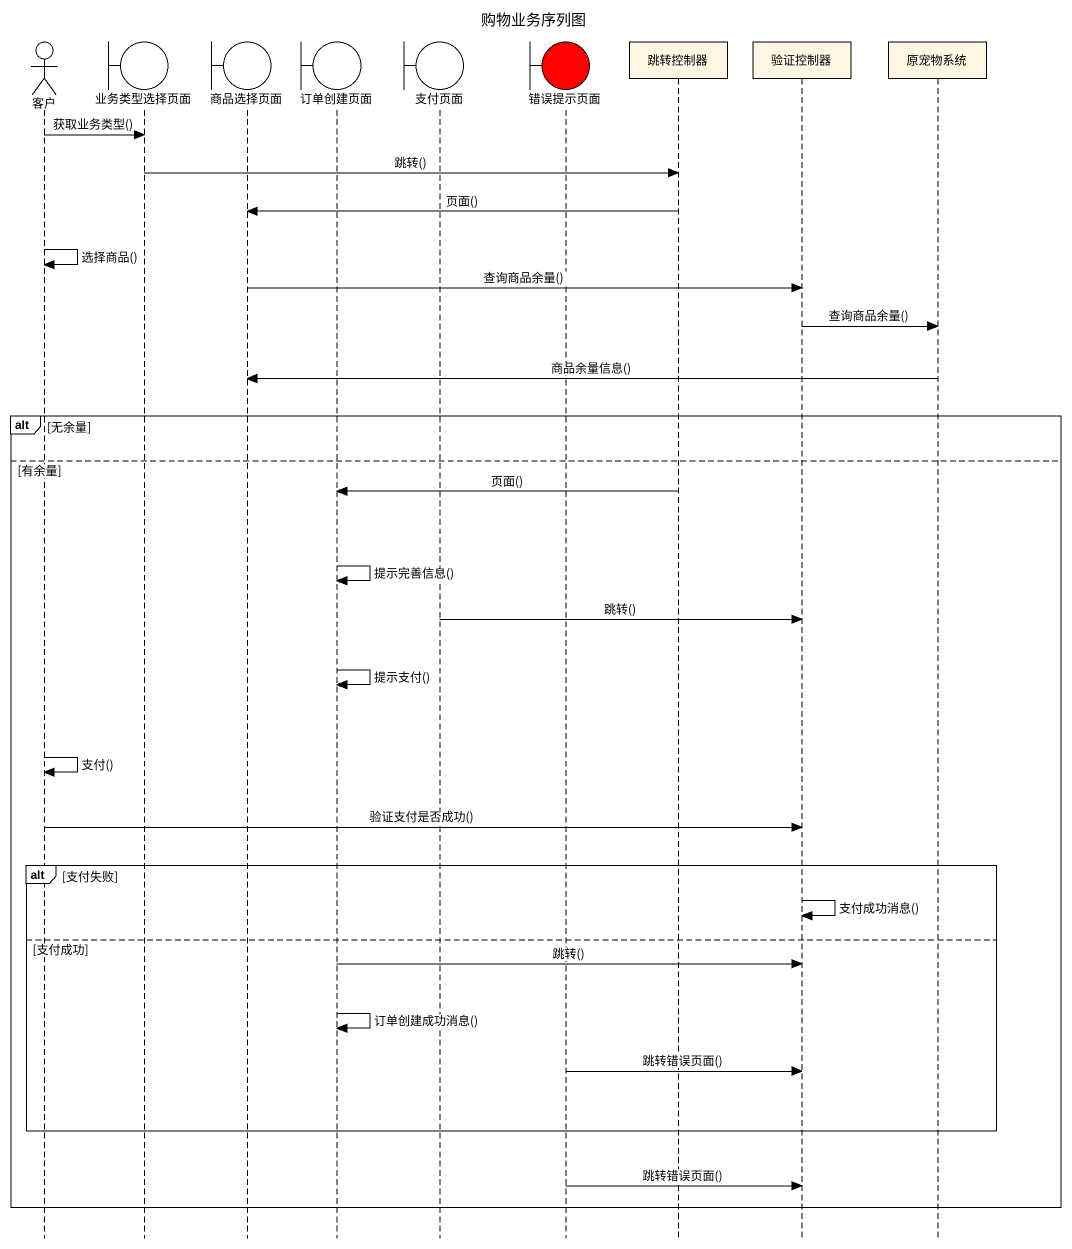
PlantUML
@startuml
title 购物业务序列图
hide footbox
actor 客户
boundary 业务类型选择页面
boundary 商品选择页面
boundary 订单创建页面
boundary 支付页面
boundary 错误提示页面 #FF0000
participant 跳转控制器
participant 验证控制器
participant 原宠物系统

客户 -> 业务类型选择页面 : 获取业务类型()
业务类型选择页面 -> 跳转控制器 : 跳转()
跳转控制器 -> 商品选择页面 : 页面()
客户 -> 客户 : 选择商品()
商品选择页面 -> 验证控制器 : 查询商品余量()
验证控制器 -> 原宠物系统 : 查询商品余量()
原宠物系统 -> 商品选择页面 : 商品余量信息()
alt 无余量
else 有余量
  跳转控制器 -> 订单创建页面 : 页面()
  订单创建页面 -> 订单创建页面 : 提示完善信息()
  支付页面 -> 验证控制器 : 跳转()
  订单创建页面 -> 订单创建页面 : 提示支付()
  客户 -> 客户 : 支付()
  客户 -> 验证控制器 : 验证支付是否成功()
  alt 支付失败
    验证控制器 -> 验证控制器 : 支付成功消息()
  else 支付成功
    订单创建页面 -> 验证控制器 : 跳转()
    订单创建页面 -> 订单创建页面 : 订单创建成功消息()
    错误提示页面 -> 验证控制器 : 跳转错误页面()
  end
  错误提示页面 -> 验证控制器 : 跳转错误页面()
end
@enduml
